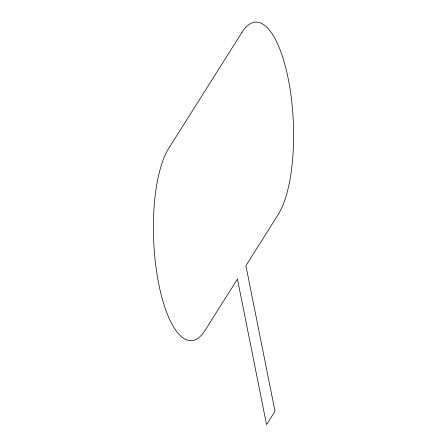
<?xml version="1.0" encoding="UTF-8"?>
<svg xmlns="http://www.w3.org/2000/svg" width="447" height="447" viewBox="0 0 447 447"><rect width="100%" height="100%" fill="white"/><g stroke="black" fill="none" stroke-linecap="round" stroke-linejoin="round"><path stroke-width="0.67" d="M241.916 32.452L168.726 148.376A101.408 33.251 87.5 0 0 158.752 283.946A101.408 33.251 87.5 0 0 205.084 330.344L237.458 279.073L266.546 424.65L274.994 411.274L245.906 265.697L278.274 214.426A101.408 33.251 87.5 0 0 288.248 78.851A101.408 33.251 87.5 0 0 241.916 32.452"/></g></svg>
